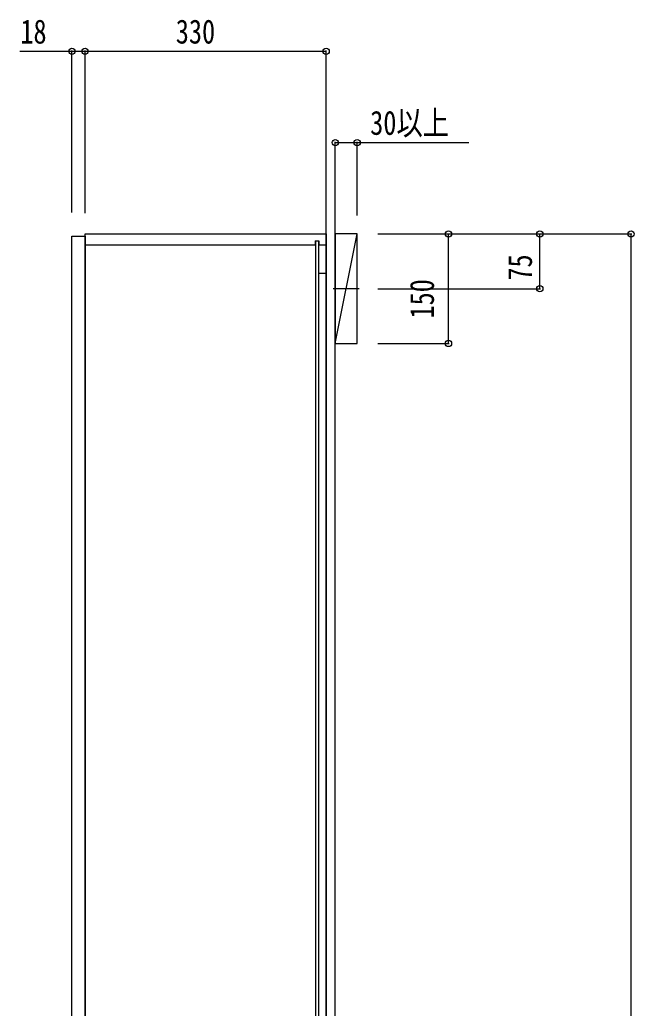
# Model space of a CAD drawing. Units: millimetres, scale not verified. Extents: x -4205 to 4205, y -2970 to 2970.
# Drawn here: x 1826 to 2667, y 57 to 1410 of the extents above; entities that cross this region are included whole.
import ezdxf
from ezdxf.enums import TextEntityAlignment as Align

# ---------------------------------------------------------------- set-up
doc = ezdxf.new("R2010")
doc.units = ezdxf.units.MM
doc.header["$LTSCALE"] = 20
for name, color, linetype in [('0-3_YKK_12', 2, 'Continuous'), ('0-5_YKK_D', 6, 'Continuous'), ('0-7_YSS_K', 3, 'Continuous')]:
    doc.layers.add(name, color=color, linetype=linetype)
doc.styles.add('ＭＳ ゴシック', font='')
doc.styles.get('ＭＳ ゴシック').set_extended_font_data('MS Gothic')

msp = doc.modelspace()

# ---------------------------------------------------------------- linework, layer by layer
at = {"layer": '0-3_YKK_12'}
for p, q in [((1915.02, 1102), (2230.02, 1102)), ((2230.02, 1107.5), (2230.02, 1102)), ((2230.02, 1107.5), (2235.02, 1107.5)), ((2230.52, 1107.5), (2230.52, -1063.5)), ((2234.52, 1107.5), (2234.52, -1063.5)), ((2235.02, 1107.5), (2235.02, 1102)), ((2235.02, 1102), (2245.02, 1102)), ((2234.52, 1063.5), (2245.02, 1063.5)), ((2290.31, 1042), (2254.73, 1042))]:
    msp.add_line(p, q, dxfattribs=at)
for points in [[(1915.02, -1070), (1897.02, -1070), (1897.02, 1114), (1915.02, 1114)], [(2245.02, -1073), (1915.02, -1073), (1915.02, 1117), (2245.02, 1117)]]:
    msp.add_lwpolyline(points, close=True, dxfattribs=at)
at = {"layer": '0-5_YKK_D'}
for p, q in [((1897.02, 1146.37), (1897.02, 1368)), ((1915.02, 1145.59), (1915.02, 1368)), ((1915.02, 1145.59), (1915.02, 1368)), ((2245.02, 1129.08), (2245.02, 1368)), ((2245.02, 1367), (1915.02, 1367)), ((2257.52, 1141.08), (2257.52, 1243)), ((2287.52, 1142.48), (2287.52, 1243)), ((2315.64, 1117), (2413.52, 1117)), ((2315.64, 1117), (2663.52, 1117)), ((2315.64, 1117), (2538.52, 1117)), ((2412.52, 967), (2412.52, 1117)), ((2537.52, 1042), (2537.52, 1117)), ((2662.52, -1073), (2662.52, 1117)), ((2315.64, 1042), (2538.52, 1042)), ((2315.64, 967), (2413.52, 967))]:
    msp.add_line(p, q, dxfattribs=at)
for points in [[(1915.02, 1367), (1897.02, 1367), (1825.62, 1367)], [(2257.52, 1242), (2287.52, 1242), (2440.52, 1242)]]:
    msp.add_lwpolyline(points, dxfattribs=at)
for centre in [(1897.02, 1367), (1915.02, 1367), (1915.02, 1367), (2245.02, 1367), (2257.52, 1242), (2287.52, 1242), (2412.52, 1117), (2537.52, 1117), (2662.52, 1117), (2537.52, 1042), (2412.52, 967)]:
    msp.add_circle(centre, 4.25, dxfattribs=at)
at = {"layer": '0-7_YSS_K'}
for p, q in [((2245.02, -1441), (2245.02, 1200.81)), ((2257.52, -1441), (2257.52, 1200.81)), ((2257.52, 967), (2287.52, 1117))]:
    msp.add_line(p, q, dxfattribs=at)
msp.add_lwpolyline([(2257.52, 967), (2287.52, 967), (2287.52, 1117), (2257.52, 1117)], close=True, dxfattribs=at)

# ---------------------------------------------------------------- texts
at = {"layer": '0-5_YKK_D', "style": 'ＭＳ ゴシック', "width": 0.8}
for s, p in [('18', (1826.42, 1367.8)), ('330', (2039.22, 1367.8)), ('30以上', (2305.32, 1242.8))]:
    msp.add_text(s, height=32.99, dxfattribs=at).set_placement(p, align=Align.BOTTOM_LEFT)
for s, p in [('75', (2536.72, 1053.1)), ('150', (2402.52, 1001.2))]:
    msp.add_text(s, height=32.99, rotation=90, dxfattribs=at).set_placement(p, align=Align.BOTTOM_LEFT)

doc.saveas('drawing.dxf')
